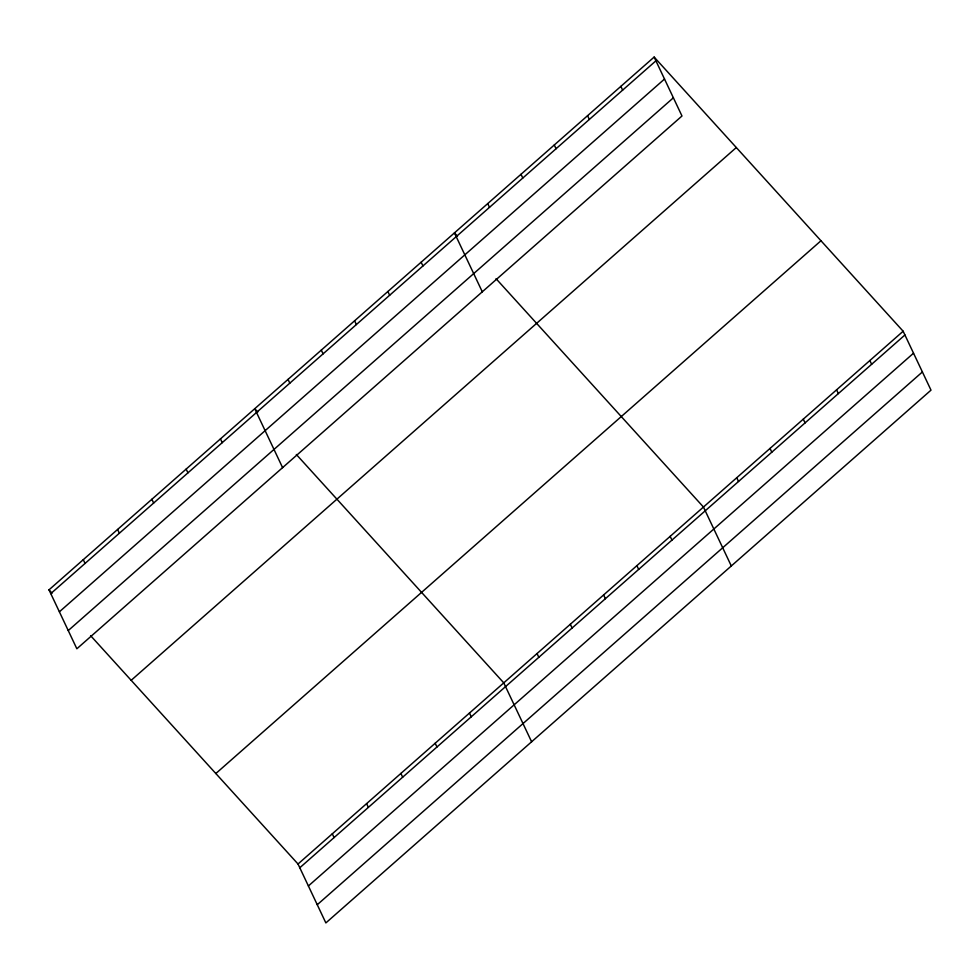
<?xml version="1.0" encoding="UTF-8"?>
<svg xmlns="http://www.w3.org/2000/svg" width="980" height="980" viewBox="0 0 980 980"><rect width="100%" height="100%" fill="white"/><g stroke="black" fill="none" stroke-linecap="round" stroke-linejoin="round"><path stroke-width="1.47" d="M654.138 57.073L681.982 115.995L76.857 648.772L49 589.85L654.138 57.073L903.144 331.228L931 390.15L325.862 922.927L298.018 864.005L90.589 635.64M50.776 593.611L655.914 60.834M59.388 611.814L664.514 79.037M68.245 630.569L673.383 97.792M131.173 680.316L736.311 147.539M215.833 773.526L820.971 240.749M298.018 864.005L903.144 331.228M299.794 867.766L904.92 334.988M308.394 885.969L913.532 353.192M317.263 904.724L922.401 371.947M457.488 236.241L454.438 232.885L482.295 291.82M496.039 278.688L703.456 507.04L731.301 565.962M257.789 412.053L254.751 408.709L282.595 467.632M296.34 454.5L503.757 682.852L531.613 741.787M49 589.85L52.038 593.206M869.86 360.53L871.649 364.291M836.577 389.832L838.366 393.593M803.294 419.134L805.082 422.895M620.855 86.375L622.631 90.136M770.023 448.436L771.799 452.197M587.571 115.677L589.348 119.45M736.74 477.738L738.516 481.499M554.288 144.979L556.064 148.752M521.005 174.281L522.781 178.054M670.173 536.342L671.949 540.102M487.721 203.583L489.498 207.356M636.89 565.644L638.666 569.404M603.607 594.946L605.383 598.707M421.155 262.199L422.931 265.96M570.323 624.248L572.1 628.021M387.872 291.501L389.66 295.262M537.04 653.55L538.816 657.323M354.589 320.803L356.377 324.564M321.305 350.105L323.094 353.866M469.469 713.048L471.245 716.809M288.022 379.407L289.811 383.168M435.181 743.232L436.958 747.005M400.881 773.428L402.67 777.189M220.451 438.893L222.239 442.666M366.594 803.625L368.37 807.385M186.163 469.089L187.94 472.85M332.306 833.808L334.082 837.569M151.876 499.273L153.652 503.046M117.588 529.47L119.364 533.23M83.288 559.666L85.064 563.427"/></g></svg>
